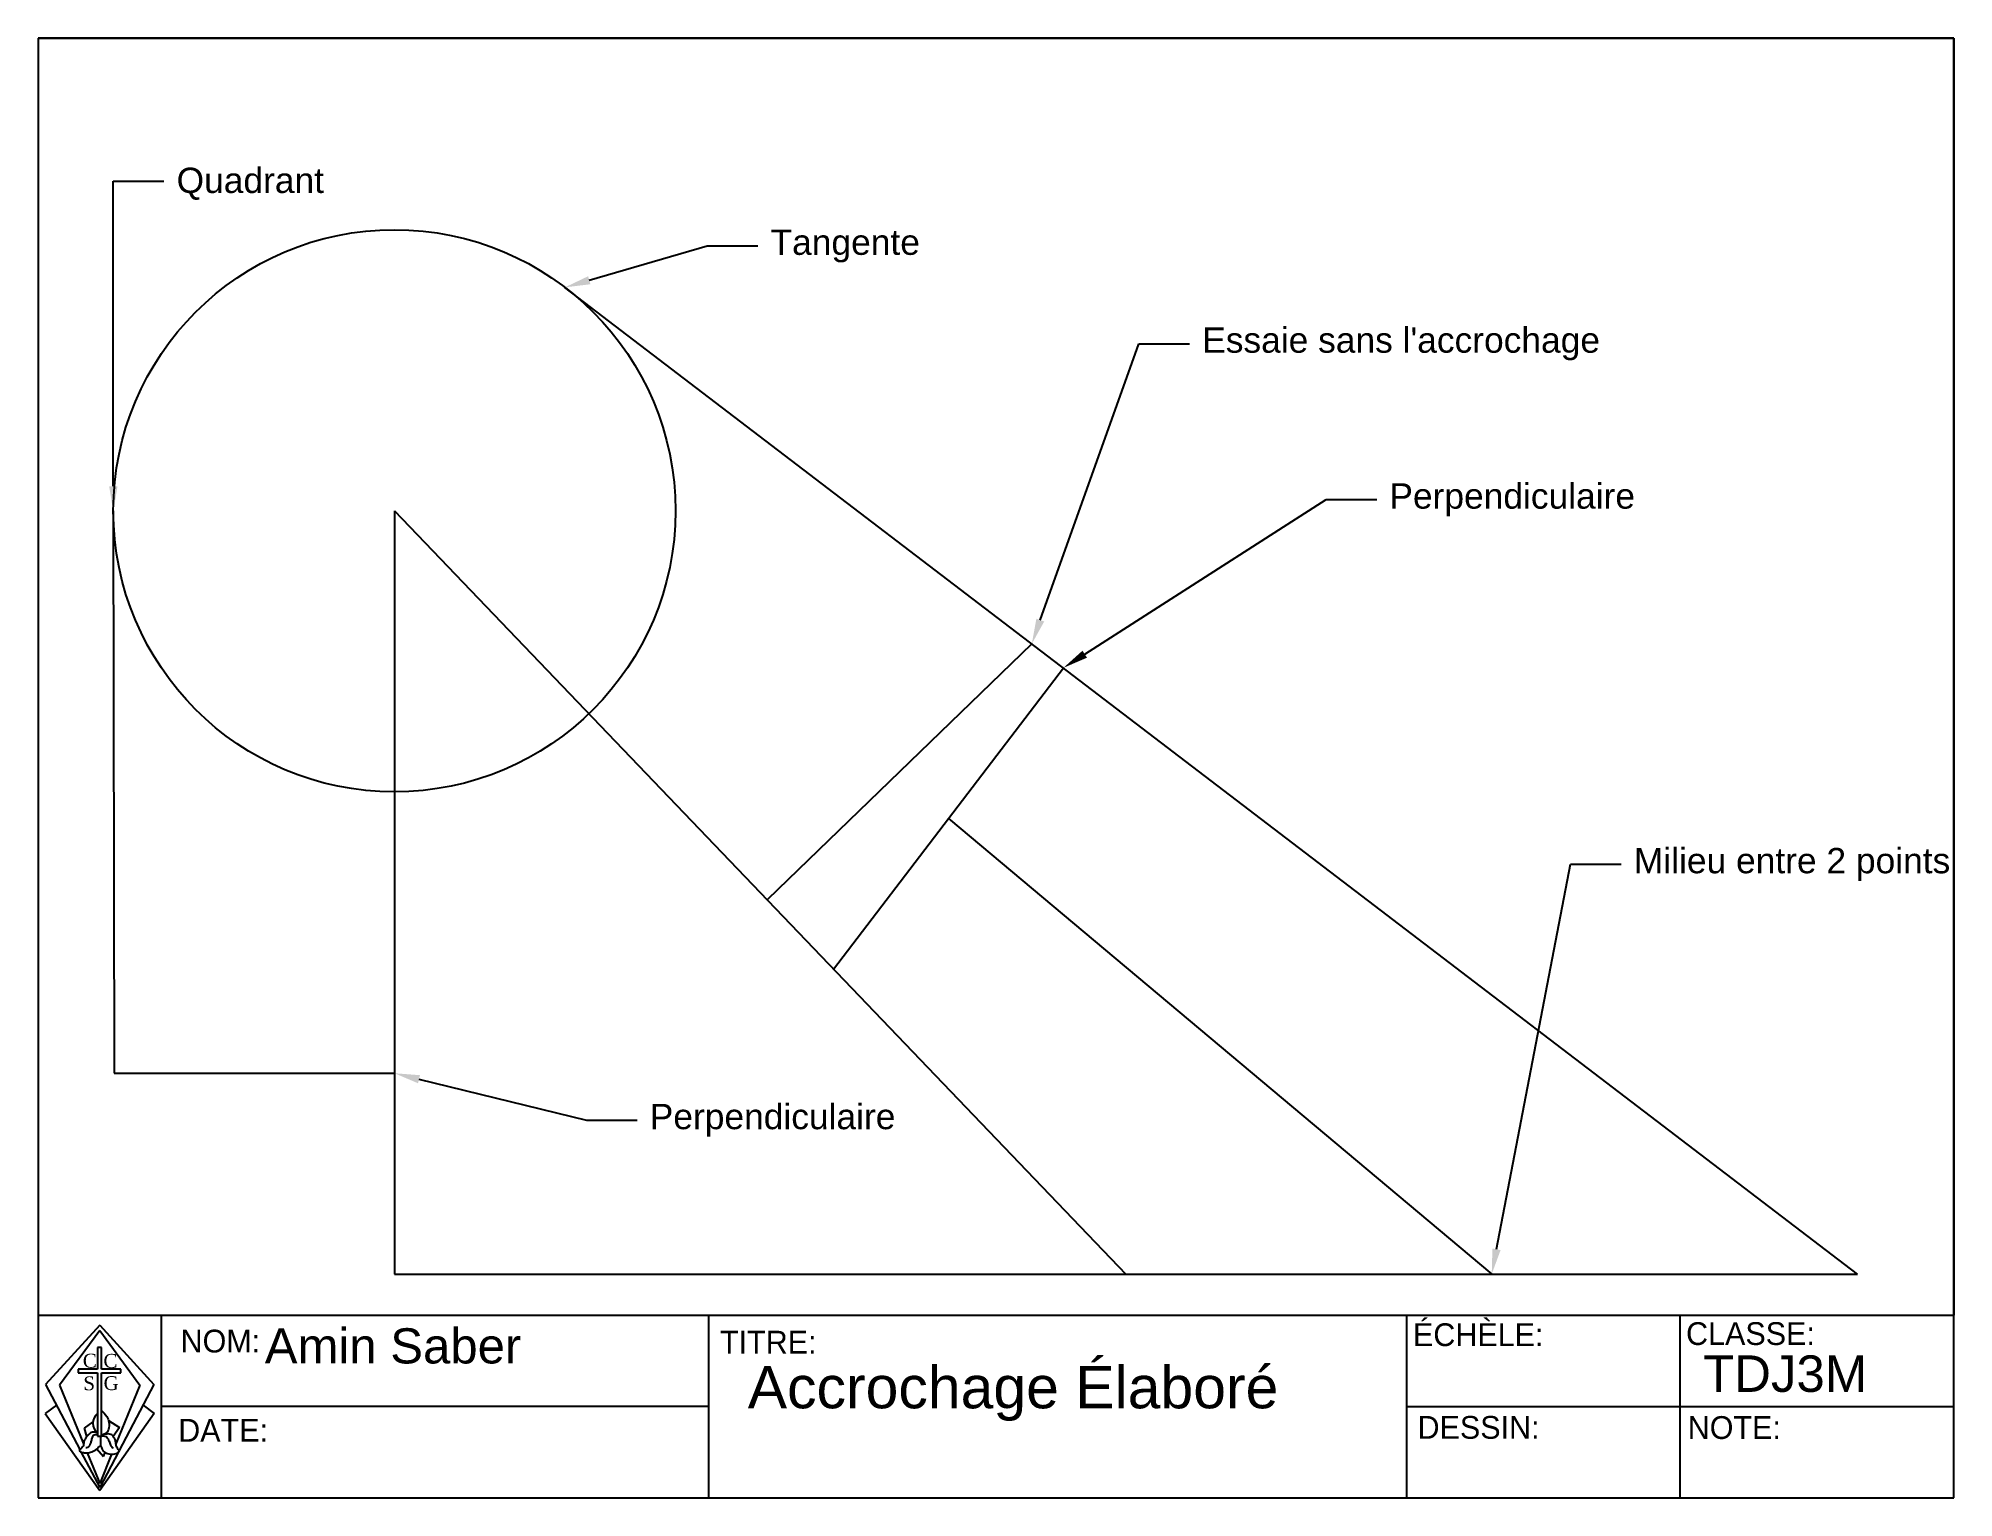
# Model space of a CAD drawing. Header units: inches. Extents: x 2.5 to 16.1, y 0.5 to 10.9.
import ezdxf
from ezdxf import colors
from ezdxf.entities.mleader import LeaderData, LeaderLine
from ezdxf.math import Vec2, Vec3

# ---------------------------------------------------------------- set-up
doc = ezdxf.new("R2010")
doc.units = ezdxf.units.IN
doc.header["$MEASUREMENT"] = 0
doc.layers.add('Layer1', color=7, linetype='Continuous')
doc.styles.get("Standard").update_dxf_attribs({"font": 'arial.ttf'})

# ---------------------------------------------------------------- blocks, each defined once
blk = doc.blocks.new('CARTOUCHE CCS-G')
for p, q in [((10.75, 8.25), (0.25, 8.25)), ((0.25, 8.25), (0.25, 0.25)), ((0.25, 8.25), (10.75, 8.25)), ((10.75, 0.25), (10.75, 8.25)), ((10.75, 8.25), (10.75, 1.25)), ((0.25, 1.25), (10.75, 1.25)), ((0.25, 1.25), (10.75, 1.25)), ((0.587, 1.195), (0.29, 0.87)), ((0.587, 1.166), (0.367, 0.866)), ((0.587, 1.195), (0.883, 0.87)), ((0.587, 1.166), (0.807, 0.866)), ((3.924, 1.25), (3.924, 0.25)), ((7.75, 1.25), (7.75, 0.25)), ((9.25, 0.25), (9.25, 1.25)), ((0.596, 1.074), (0.574, 1.074)), ((0.574, 1.074), (0.574, 0.954)), ((0.596, 0.954), (0.596, 1.074)), ((0.574, 0.954), (0.468, 0.954)), ((0.468, 0.954), (0.468, 0.935)), ((0.702, 0.954), (0.596, 0.954)), ((0.702, 0.935), (0.702, 0.954)), ((0.29, 0.87), (0.477, 0.514)), ((0.367, 0.866), (0.498, 0.545)), ((0.468, 0.935), (0.574, 0.935)), ((0.574, 0.935), (0.574, 0.587)), ((0.596, 0.587), (0.596, 0.935)), ((0.596, 0.935), (0.702, 0.935)), ((0.807, 0.866), (0.675, 0.545)), ((0.883, 0.87), (0.694, 0.509)), ((0.349, 0.758), (0.288, 0.711)), ((0.825, 0.758), (0.886, 0.711)), ((3.924, 0.75), (0.924, 0.75)), ((7.75, 0.75), (10.75, 0.75)), ((0.288, 0.711), (0.587, 0.289)), ((0.549, 0.665), (0.501, 0.632)), ((0.501, 0.632), (0.514, 0.586)), ((0.886, 0.711), (0.587, 0.289)), ((0.634, 0.673), (0.695, 0.635)), ((0.695, 0.635), (0.66, 0.586)), ((0.574, 0.587), (0.596, 0.587)), ((0.591, 0.587), (0.591, 0.537)), ((0.484, 0.501), (0.587, 0.305)), ((0.518, 0.496), (0.587, 0.328)), ((0.571, 0.518), (0.608, 0.475)), ((0.689, 0.501), (0.587, 0.305)), ((0.652, 0.488), (0.587, 0.328)), ((0.608, 0.475), (0.617, 0.497)), ((0.25, 0.25), (10.75, 0.25))]:
    blk.add_line(p, q)
blk.add_arc((0.62, 0.658), 0.071, 130.3869, 229.6131)
at = {"layer": 'Layer1'}
blk.add_line((0.924, 1.25), (0.924, 0.25), dxfattribs=at)
blk.add_open_spline([(0.596, 0.728), (0.607, 0.718), (0.626, 0.7), (0.639, 0.662), (0.639, 0.628), (0.624, 0.603), (0.612, 0.599), (0.607, 0.597)], degree=3, knots=[0.005173, 0.005173, 0.005173, 0.005173, 0.296407, 0.510371, 0.779298, 0.94262, 1.034616, 1.034616, 1.034616, 1.034616], dxfattribs=at)
for points in [[(0.574, 0.604), (0.559, 0.609), (0.536, 0.605), (0.525, 0.596), (0.514, 0.583), (0.504, 0.567), (0.5, 0.555), (0.497, 0.537), (0.493, 0.528), (0.472, 0.51)], [(0.472, 0.51), (0.486, 0.5), (0.509, 0.496), (0.537, 0.499), (0.565, 0.513), (0.591, 0.537)], [(0.574, 0.593), (0.561, 0.594), (0.547, 0.585), (0.541, 0.566), (0.536, 0.548), (0.53, 0.535), (0.52, 0.525), (0.51, 0.523)], [(0.591, 0.537), (0.598, 0.52), (0.611, 0.501), (0.636, 0.49), (0.669, 0.49), (0.697, 0.506)], [(0.697, 0.506), (0.687, 0.515), (0.681, 0.527), (0.675, 0.546), (0.673, 0.564), (0.665, 0.58), (0.654, 0.594), (0.625, 0.599), (0.603, 0.594), (0.596, 0.587)], [(0.596, 0.587), (0.609, 0.589), (0.62, 0.585), (0.629, 0.577), (0.64, 0.554), (0.648, 0.534), (0.661, 0.522)]]:
    blk.add_spline(points, degree=3, dxfattribs=at)
at = {"char_height": 0.125, "attachment_point": 1}
for s, insert, width in [('{\\Faehalf|c0;NOM:}', (1.03, 1.171), 1.69772), ('{\\Faehalf|c0;TITRE:}', (3.987, 1.165), 1.77921), ('{\\Faehalf|c0;ÉCHÈLE:}', (7.786, 1.206), 1.77921), ('{\\Faehalf|c0;CLASSE:}', (9.283, 1.212), 1.77921), ('{\\Faehalf|c0;DATE:}', (1.017, 0.682), 1.77921), ('{\\Faehalf|c0;DESSIN:}', (7.811, 0.698), 1.77921), ('{\\Faehalf|c0;NOTE:}', (9.292, 0.697), 1.77921)]:
    blk.add_mtext(s, dxfattribs=dict(at, insert=insert, width=width))
at = {"layer": 'Layer1', "attachment_point": 1}
for s, insert, char_height, width in [('{\\fTimes New Roman|b0|i0|c0|p18;C}', (0.494, 1.039), 0.07618, 0.23538), ('{\\fTimes New Roman|b0|i0|c0|p18;C}', (0.607, 1.038), 0.07618, 0.23538), ('TDJ3M', (9.376, 1.03), 0.2, 1.26492), ('{\\fTimes New Roman|b0|i0|c0|p18;S}', (0.497, 0.915), 0.07618, 0.15021), ('{\\fTimes New Roman|b0|i0|c0|p18;G}', (0.608, 0.916), 0.07618, 0.22299)]:
    blk.add_mtext(s, dxfattribs=dict(at, insert=insert, char_height=char_height, width=width))

msp = doc.modelspace()

# ---------------------------------------------------------------- linework, layer by layer
for p, q in [((15.405, 2.071), (6.213, 9.089)), ((3.001, 7.5), (3.007, 3.5)), ((5, 7.5), (5, 2.071)), ((5, 7.5), (10.202, 2.071)), ((7.656, 4.739), (9.533, 6.553)), ((8.123, 4.241), (9.758, 6.383)), ((8.94, 5.312), (12.804, 2.071)), ((3.007, 3.5), (5, 3.5)), ((5, 2.071), (5, 2.071)), ((5, 2.071), (15.405, 2.071))]:
    msp.add_line(p, q)
msp.add_circle((5, 7.5), 1.999)

# ---------------------------------------------------------------- block references
at = {"xscale": 1.297334802279102, "yscale": 1.297334802279102, "zscale": 1.297334802279102}
msp.add_blockref('CARTOUCHE CCS-G', (2.143, 0.157), dxfattribs=at)

# ---------------------------------------------------------------- texts
at = {"attachment_point": 1}
for s, width, insert, char_height in [('Amin Saber', 4.76631, (4.078, 1.686), 0.25), ('Accrochage Élaboré', 4.4731, (7.513, 1.417), 0.3)]:
    msp.add_mtext_dynamic_manual_height_columns(s, width=width, gutter_width=1, heights=[0], dxfattribs=dict(at, insert=insert, char_height=char_height))

# ---------------------------------------------------------------- leaders
ml = msp.add_multileader_mtext('Standard')
ml.set_content('Quadrant', color=256)
ml.set_leader_properties()
ml.build(insert=Vec2(0, 0))
ml.multileader.update_dxf_attribs({"dogleg_length": 0.36, "arrow_head_size": 0.18})
ctx = ml.context
ctx.base_point, ctx.char_height, ctx.arrow_head_size, ctx.landing_gap_size, ctx.plane_origin = Vec3(3.361, 9.843), 0.18, 0.18, 0.09, Vec3(3.001, 7.494)
notes = []
notes.append((ctx, [(0, (1, 1, 0), (3.001, 9.843), (1, 0), 0.36, [(0, [(3.001, 7.494)], 0, [])])]))
ctx.mtext.insert, ctx.mtext.flow_direction = Vec3(3.451, 9.94), 5
ml = msp.add_multileader_mtext('Standard')
ml.set_content('Tangente', color=256)
ml.set_leader_properties()
ml.build(insert=Vec2(0, 0))
ml.multileader.update_dxf_attribs({"dogleg_length": 0.36, "arrow_head_size": 0.18})
ctx = ml.context
ctx.base_point, ctx.char_height, ctx.arrow_head_size, ctx.landing_gap_size, ctx.plane_origin = Vec3(7.585, 9.384), 0.18, 0.18, 0.09, Vec3(6.213, 9.089)
notes.append((ctx, [(0, (1, 1, 0), (7.225, 9.384), (1, 0), 0.36, [(0, [(6.213, 9.089)], 0, [])])]))
ctx.mtext.insert, ctx.mtext.flow_direction = Vec3(7.675, 9.5), 5
ml = msp.add_multileader_mtext('Standard')
ml.set_content("Essaie sans l'accrochage", color=256)
ml.set_leader_properties()
ml.build(insert=Vec2(0, 0))
ml.multileader.update_dxf_attribs({"dogleg_length": 0.36, "arrow_head_size": 0.18})
ctx = ml.context
ctx.base_point, ctx.char_height, ctx.arrow_head_size, ctx.landing_gap_size, ctx.plane_origin = Vec3(10.655, 8.688), 0.18, 0.18, 0.09, Vec3(9.533, 6.553)
notes.append((ctx, [(0, (1, 1, 0), (10.295, 8.688), (1, 0), 0.36, [(0, [(9.533, 6.553)], 0, [])])]))
ctx.mtext.insert, ctx.mtext.flow_direction = Vec3(10.745, 8.804), 5
ml = msp.add_multileader_mtext('Standard')
ml.set_content('Perpendiculaire', color=256)
ml.set_leader_properties()
ml.build(insert=Vec2(0, 0))
ml.multileader.update_dxf_attribs({"dogleg_length": 0.36, "arrow_head_size": 0.18})
ctx = ml.context
ctx.base_point, ctx.char_height, ctx.arrow_head_size, ctx.landing_gap_size, ctx.plane_origin = Vec3(11.986, 7.58), 0.18, 0.18, 0.09, Vec3(9.758, 6.383)
notes.append((ctx, [(0, (1, 1, 0), (11.626, 7.58), (1, 0), 0.36, [(0, [(9.758, 6.383)], 0, [])])]))
ctx.mtext.insert, ctx.mtext.flow_direction = Vec3(12.076, 7.695), 5
ml = msp.add_multileader_mtext('Standard')
ml.set_content('Milieu entre 2 points', color=256)
ml.set_leader_properties()
ml.build(insert=Vec2(0, 0))
ml.multileader.update_dxf_attribs({"dogleg_length": 0.36, "arrow_head_size": 0.18})
ctx = ml.context
ctx.base_point, ctx.char_height, ctx.arrow_head_size, ctx.landing_gap_size, ctx.plane_origin = Vec3(13.725, 4.987), 0.18, 0.18, 0.09, Vec3(12.804, 2.071)
notes.append((ctx, [(0, (1, 1, 0), (13.365, 4.987), (1, 0), 0.36, [(0, [(12.804, 2.071)], 0, [])])]))
ctx.mtext.insert, ctx.mtext.flow_direction = Vec3(13.815, 5.102), 5
ml = msp.add_multileader_mtext('Standard')
ml.set_content('Perpendiculaire', color=256)
ml.set_leader_properties()
ml.build(insert=Vec2(0, 0))
ml.multileader.update_dxf_attribs({"dogleg_length": 0.36, "arrow_head_size": 0.18})
ctx = ml.context
ctx.base_point, ctx.char_height, ctx.arrow_head_size, ctx.landing_gap_size, ctx.plane_origin = Vec3(6.726, 3.167), 0.18, 0.18, 0.09, Vec3(5, 3.5)
notes.append((ctx, [(0, (1, 1, 0), (6.366, 3.167), (1, 0), 0.36, [(0, [(5, 3.5)], 0, [])])]))
ctx.mtext.insert, ctx.mtext.flow_direction = Vec3(6.816, 3.282), 5
for ctx, leaders in notes:
    for number, flags, end, landing, length, lines in leaders:
        leader = LeaderData()
        leader.index, (leader.has_last_leader_line, leader.has_dogleg_vector, leader.attachment_direction) = number, flags
        leader.last_leader_point, leader.dogleg_vector, leader.dogleg_length = Vec3(end), Vec3(landing), length
        for number, points, colour, breaks in lines:
            line = LeaderLine()
            line.index, line.vertices, line.color, line.breaks = number, Vec3.list(points), colors.encode_raw_color(colour), breaks
            leader.lines.append(line)
        ctx.leaders.append(leader)

doc.saveas('drawing.dxf')
